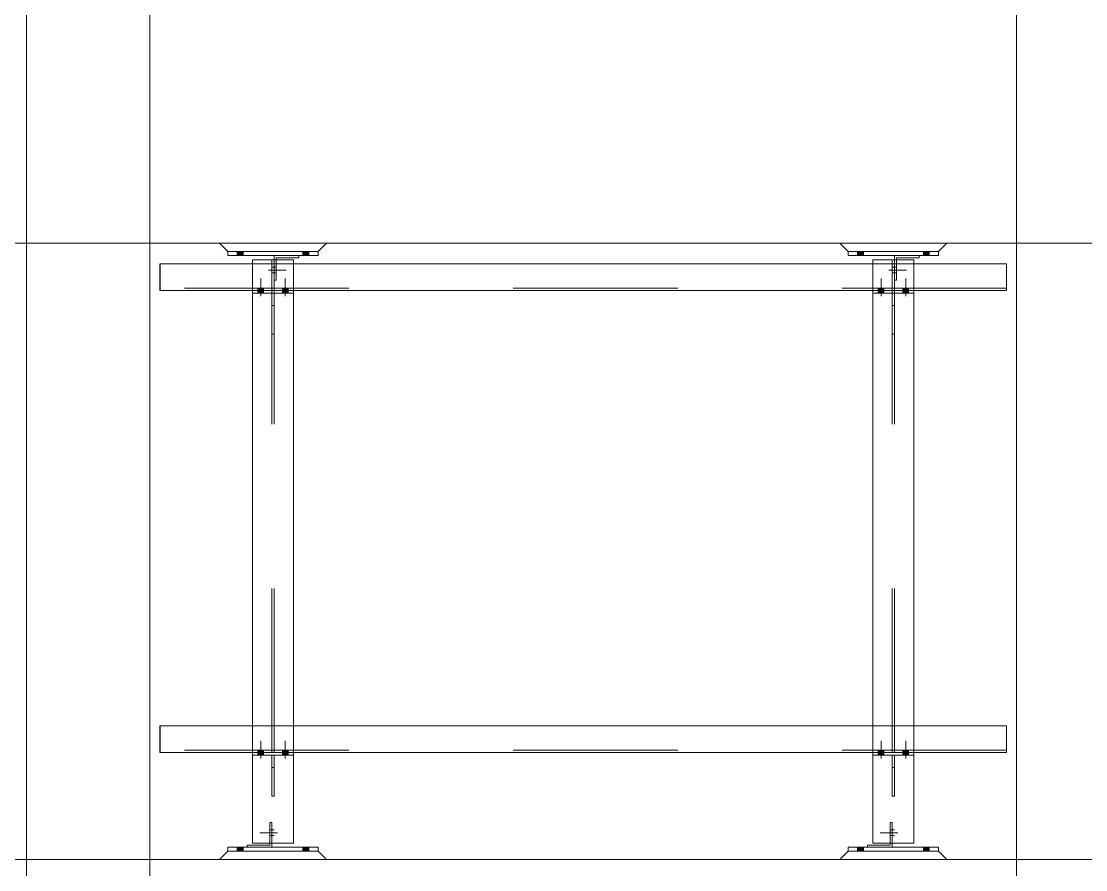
# Model space of a CAD drawing. Header units: millimetres. Extents: x 652937 to 1670132, y 1473552 to 2851037.
# Drawn here: x 663471.046 to 663473.637, y 1524531.395 to 1524533.461 of the extents above; entities that cross this region are included whole.
import ezdxf

# ---------------------------------------------------------------- set-up
doc = ezdxf.new("R2010")
doc.units = ezdxf.units.MM
doc.linetypes.add('XKITLINE00', pattern=[0])
doc.linetypes.add('XKITLINE02', pattern=[4, 2, -2])
doc.layers.add('Bolt', color=7, linetype='Continuous', lineweight=0)
doc.layers.add('Part', color=7, linetype='Continuous', lineweight=0)

# ---------------------------------------------------------------- blocks, each defined once
blk = doc.blocks.new('*A19222992')
at = {"layer": 'Part', "color": 7, "linetype": 'XKITLINE00', "lineweight": 0}
blk.add_line((39.852314, 36.9), (74.247682, 36.9), dxfattribs=at)
blk = doc.blocks.new('*A19292999')
at = {"layer": 'Part', "color": 7, "linetype": 'XKITLINE02', "lineweight": 0}
for p, q in [((62.452218, 47.4), (62.452218, 44.4)), ((62.452218, 36.9), (62.452218, 30.9))]:
    blk.add_line(p, q, dxfattribs=at)
at = {"layer": 'Part', "color": 7, "linetype": 'XKITLINE00', "lineweight": 0}
for p, q in [((62.452683, 30.9), (62.452683, 47.4)), ((62.452218, 44.4), (62.452218, 36.9))]:
    blk.add_line(p, q, dxfattribs=at)
blk = doc.blocks.new('*A19303000')
at = {"layer": 'Part', "color": 7, "linetype": 'XKITLINE02', "lineweight": 0}
for p, q in [((50.402219, 47.4), (50.402219, 44.4)), ((51.902218, 30.9), (51.902218, 47.4)), ((50.402219, 36.9), (50.402219, 30.9))]:
    blk.add_line(p, q, dxfattribs=at)
at = {"layer": 'Part', "color": 7, "linetype": 'XKITLINE00', "lineweight": 0}
for p, q in [((50.402684, 30.9), (50.402684, 47.4)), ((51.902684, 47.4), (51.902684, 30.9)), ((50.402219, 44.4), (50.402219, 36.9))]:
    blk.add_line(p, q, dxfattribs=at)
blk = doc.blocks.new('*A21393209')
at = {"layer": 'Part', "color": 7, "linetype": 'XKITLINE00', "lineweight": 0}
blk.add_line((74.248136, 44.4), (-6.027551, 44.4), dxfattribs=at)
blk = doc.blocks.new('*A22803350')
at = {"layer": 'Part', "color": 7, "linetype": 'XKITLINE00', "lineweight": 0}
for p, q in [((52.027684, 38.525), (52.027694, 38.525)), ((52.02784, 38.525), (52.027694, 38.525)), ((52.027694, 38.525), (52.027694, 38.23)), ((62.327851, 38.525), (52.02783, 38.525)), ((52.02784, 38.525), (52.02784, 38.2)), ((62.327841, 38.525), (62.327851, 38.525)), ((62.327851, 38.525), (62.327851, 38.2)), ((52.027684, 38.23), (52.027684, 38.2)), ((52.027694, 38.23), (52.02784, 38.23)), ((52.027694, 38.23), (52.02783, 38.23)), ((52.02784, 38.2), (52.027684, 38.2)), ((52.027684, 38.2), (62.327851, 38.2))]:
    blk.add_line(p, q, dxfattribs=at)
at = {"layer": 'Part', "color": 7, "linetype": 'XKITLINE02', "lineweight": 0}
for p, q in [((52.027684, 38.525), (52.027684, 38.23)), ((52.027694, 38.525), (52.027684, 38.525)), ((52.02783, 38.23), (52.02783, 38.525)), ((62.327695, 38.2), (62.327695, 38.525)), ((62.327695, 38.525), (62.327705, 38.525)), ((62.327705, 38.525), (62.327705, 38.23)), ((62.327841, 38.23), (62.327841, 38.525)), ((62.327841, 38.23), (52.02783, 38.23)), ((62.327705, 38.23), (62.327841, 38.23)), ((62.327851, 38.2), (62.327695, 38.2))]:
    blk.add_line(p, q, dxfattribs=at)
blk = doc.blocks.new('*A22813351')
at = {"layer": 'Part', "color": 7, "linetype": 'XKITLINE00', "lineweight": 0}
for p, q in [((52.027684, 44.15), (52.027694, 44.15)), ((52.02784, 44.15), (52.027694, 44.15)), ((52.027694, 44.15), (52.027694, 43.855)), ((62.327851, 44.15), (52.02783, 44.15)), ((52.02784, 44.15), (52.02784, 43.825)), ((62.327841, 44.15), (62.327851, 44.15)), ((62.327851, 44.15), (62.327851, 43.825)), ((52.027684, 43.855), (52.027684, 43.825)), ((52.02784, 43.825), (52.027684, 43.825)), ((52.027684, 43.825), (62.327851, 43.825)), ((52.027694, 43.855), (52.02784, 43.855)), ((52.027694, 43.855), (52.02783, 43.855))]:
    blk.add_line(p, q, dxfattribs=at)
at = {"layer": 'Part', "color": 7, "linetype": 'XKITLINE02', "lineweight": 0}
for p, q in [((52.027684, 44.15), (52.027684, 43.855)), ((52.027694, 44.15), (52.027684, 44.15)), ((52.02783, 43.855), (52.02783, 44.15)), ((62.327695, 43.825), (62.327695, 44.15)), ((62.327695, 44.15), (62.327705, 44.15)), ((62.327705, 44.15), (62.327705, 43.855)), ((62.327841, 43.855), (62.327841, 44.15)), ((62.327841, 43.855), (52.02783, 43.855)), ((62.327851, 43.825), (62.327695, 43.825)), ((62.327705, 43.855), (62.327841, 43.855))]:
    blk.add_line(p, q, dxfattribs=at)
blk = doc.blocks.new('*A23443414')
at = {"layer": 'Part', "color": 7, "linetype": 'XKITLINE00', "lineweight": 0}
for p, q in [((53.152563, 44.2), (53.152551, 44.2)), ((53.152706, 44.2), (53.152563, 44.2)), ((53.152563, 44.2), (53.152563, 44.15)), ((53.152706, 44.2), (53.152693, 44.2)), ((53.152706, 44.2), (53.652706, 44.2)), ((53.152706, 44.2), (53.152706, 44.15)), ((53.652706, 44.2), (53.652693, 44.2)), ((53.652706, 44.2), (53.652706, 44.15)), ((53.152563, 43.825), (53.152563, 38.525)), ((53.152706, 43.825), (53.152706, 38.525)), ((53.652706, 43.795), (53.652706, 38.525)), ((53.152563, 38.2), (53.152563, 37.1)), ((53.152706, 38.2), (53.152706, 37.1)), ((53.652706, 38.17), (53.652706, 37.1)), ((53.152551, 37.1), (53.152563, 37.1)), ((53.152563, 37.1), (53.152706, 37.1)), ((53.152693, 37.1), (53.152706, 37.1)), ((53.652706, 37.1), (53.152706, 37.1)), ((53.652706, 37.1), (53.652693, 37.1))]:
    blk.add_line(p, q, dxfattribs=at)
at = {"layer": 'Part', "color": 7, "linetype": 'XKITLINE02', "lineweight": 0}
for p, q in [((53.152551, 44.2), (53.152551, 37.1)), ((53.152551, 44.2), (53.152706, 44.2)), ((53.152693, 44.2), (53.152693, 37.1)), ((53.387563, 44.2), (53.387563, 37.1)), ((53.387693, 44.2), (53.387693, 37.1)), ((53.417563, 44.2), (53.417563, 37.1)), ((53.417693, 44.2), (53.417693, 37.1)), ((53.652551, 44.2), (53.652551, 37.1)), ((53.652563, 44.2), (53.652563, 37.1)), ((53.652693, 44.2), (53.652693, 37.1)), ((53.152563, 44.15), (53.152563, 43.825)), ((53.152706, 44.15), (53.152706, 43.825)), ((53.652706, 44.15), (53.652706, 43.795)), ((53.152563, 38.525), (53.152563, 38.2)), ((53.152706, 38.525), (53.152706, 38.2)), ((53.652706, 38.525), (53.652706, 38.17)), ((53.152706, 37.1), (53.152551, 37.1))]:
    blk.add_line(p, q, dxfattribs=at)
blk = doc.blocks.new('*A23453415')
at = {"layer": 'Bolt'}
for points in [[(53.038, 44.3), (53.038, 44.25), (52.968, 44.25), (52.968, 44.3)], [(53.838, 44.3), (53.838, 44.25), (53.768, 44.25), (53.768, 44.3)]]:
    blk.add_hatch(color=7, dxfattribs=at).paths.add_polyline_path(points, flags=17)
at = {"layer": 'Bolt', "color": 7, "linetype": 'XKITLINE00', "lineweight": 0}
for p, q in [((52.968, 44.3), (52.968, 44.25)), ((53.003, 44.3), (53.003, 44.25)), ((53.038, 44.3), (53.038, 44.25)), ((53.768, 44.3), (53.768, 44.25)), ((53.803, 44.3), (53.803, 44.25)), ((53.838, 44.3), (53.838, 44.25))]:
    blk.add_line(p, q, dxfattribs=at)
blk = doc.blocks.new('*A23463416')
at = {"layer": 'Bolt', "color": 7, "linetype": 'XKITLINE02', "lineweight": 0}
for p, q in [((53.348028, 44.075), (53.562628, 44.075)), ((53.387639, 44.11), (53.417639, 44.11)), ((53.417658, 44.11), (53.442658, 44.11)), ((53.387617, 44.04), (53.417617, 44.04)), ((53.417598, 44.04), (53.442598, 44.04))]:
    blk.add_line(p, q, dxfattribs=at)
blk = doc.blocks.new('*A23473417')
at = {"layer": 'Part', "color": 7, "linetype": 'XKITLINE00', "lineweight": 0}
for p, q in [((52.752512, 44.4), (52.852543, 44.3)), ((52.852713, 44.3), (52.752744, 44.4)), ((54.052744, 44.4), (53.952713, 44.3)), ((53.952713, 44.3), (52.852543, 44.3))]:
    blk.add_line(p, q, dxfattribs=at)
at = {"layer": 'Part', "color": 7, "linetype": 'XKITLINE02', "lineweight": 0}
for p, q in [((52.752744, 44.4), (52.752512, 44.4)), ((52.752512, 44.4), (54.052744, 44.4)), ((53.952543, 44.3), (54.052512, 44.4)), ((53.952713, 44.3), (53.952543, 44.3))]:
    blk.add_line(p, q, dxfattribs=at)
blk = doc.blocks.new('*A23483418')
at = {"layer": 'Part', "color": 7, "linetype": 'XKITLINE00', "lineweight": 0}
for p, q in [((53.417582, 44.25), (53.417582, 44.2)), ((53.417675, 44.25), (53.417675, 44.2)), ((53.442675, 44.225), (53.442675, 44.2)), ((53.717675, 44.225), (53.442675, 44.225)), ((53.717675, 44.225), (53.717675, 44.25))]:
    blk.add_line(p, q, dxfattribs=at)
at = {"layer": 'Part', "color": 7, "linetype": 'XKITLINE02', "lineweight": 0}
for p, q in [((53.717675, 44.25), (53.417582, 44.25)), ((53.417582, 44.2), (53.417582, 43.95)), ((53.417675, 44.2), (53.417675, 43.95)), ((53.442675, 44.225), (53.442582, 44.225)), ((53.442582, 44.225), (53.442582, 43.95)), ((53.442675, 44.225), (53.442582, 44.225)), ((53.442675, 44.2), (53.442675, 43.95)), ((53.717582, 44.25), (53.717582, 44.225)), ((53.442675, 43.95), (53.417582, 43.95))]:
    blk.add_line(p, q, dxfattribs=at)
blk = doc.blocks.new('*A23493419')
at = {"layer": 'Part', "color": 7, "linetype": 'XKITLINE00', "lineweight": 0}
for p, q in [((52.852543, 44.25), (52.852543, 44.3)), ((53.952713, 44.3), (52.852543, 44.3)), ((53.952713, 44.25), (52.852543, 44.25)), ((52.852713, 44.25), (52.852713, 44.3)), ((53.952713, 44.25), (53.952713, 44.3))]:
    blk.add_line(p, q, dxfattribs=at)
at = {"layer": 'Part', "color": 7, "linetype": 'XKITLINE02', "lineweight": 0}
blk.add_line((53.952543, 44.25), (53.952543, 44.3), dxfattribs=at)
blk = doc.blocks.new('*A23503420')
at = {"layer": 'Bolt'}
for points in [[(53.218, 43.825), (53.218, 43.855), (53.288, 43.855), (53.288, 43.825)], [(53.218, 43.795), (53.218, 43.825), (53.288, 43.825), (53.288, 43.795)], [(53.518, 43.825), (53.518, 43.855), (53.588, 43.855), (53.588, 43.825)], [(53.518, 43.795), (53.518, 43.825), (53.588, 43.825), (53.588, 43.795)]]:
    blk.add_hatch(color=7, dxfattribs=at).paths.add_polyline_path(points, flags=17)
at = {"layer": 'Bolt', "color": 7, "linetype": 'XKITLINE00', "lineweight": 0}
for p, q in [((53.253, 43.755), (53.253, 43.97)), ((53.553, 43.755), (53.553, 43.97)), ((53.218, 43.825), (53.218, 43.855)), ((53.218, 43.795), (53.218, 43.825)), ((53.288, 43.825), (53.288, 43.855)), ((53.288, 43.795), (53.288, 43.825)), ((53.518, 43.825), (53.518, 43.855)), ((53.518, 43.795), (53.518, 43.825)), ((53.588, 43.825), (53.588, 43.855)), ((53.588, 43.795), (53.588, 43.825))]:
    blk.add_line(p, q, dxfattribs=at)
blk = doc.blocks.new('*A23513421')
at = {"layer": 'Part', "color": 7, "linetype": 'XKITLINE00', "lineweight": 0}
for p, q in [((53.387713, 43.795), (53.387713, 43.295)), ((53.387899, 43.645), (53.387899, 43.795)), ((53.417899, 43.795), (53.387899, 43.795)), ((53.417899, 43.645), (53.417899, 43.795)), ((53.38776, 43.295), (53.387899, 43.645)), ((53.387899, 43.645), (53.417899, 43.645)), ((53.417899, 43.645), (53.41776, 43.295)), ((53.387713, 43.295), (53.38776, 43.295)), ((53.41776, 43.295), (53.38776, 43.295))]:
    blk.add_line(p, q, dxfattribs=at)
at = {"layer": 'Part', "color": 7, "linetype": 'XKITLINE02', "lineweight": 0}
for p, q in [((53.387899, 43.795), (53.387713, 43.795)), ((53.387899, 43.795), (53.387713, 43.795)), ((53.417713, 43.295), (53.417713, 43.795)), ((53.38776, 43.295), (53.387713, 43.295))]:
    blk.add_line(p, q, dxfattribs=at)
blk = doc.blocks.new('*A23523422')
at = {"layer": 'Part', "color": 7, "linetype": 'XKITLINE00', "lineweight": 0}
for p, q in [((53.152713, 43.825), (53.152713, 43.795)), ((53.152713, 43.795), (53.152899, 43.795)), ((53.652899, 43.795), (53.152713, 43.795)), ((53.152899, 43.825), (53.152899, 43.795)), ((53.652899, 43.795), (53.652899, 43.825))]:
    blk.add_line(p, q, dxfattribs=at)
at = {"layer": 'Part', "color": 7, "linetype": 'XKITLINE02', "lineweight": 0}
for p, q in [((53.652899, 43.825), (53.152713, 43.825)), ((53.652713, 43.825), (53.652899, 43.825)), ((53.652713, 43.825), (53.652713, 43.795)), ((53.652713, 43.795), (53.652899, 43.795))]:
    blk.add_line(p, q, dxfattribs=at)
blk = doc.blocks.new('*A23833453')
at = {"layer": 'Part', "color": 7, "linetype": 'XKITLINE00', "lineweight": 0}
for p, q in [((53.952713, 37.05), (52.852543, 37.05)), ((52.852543, 37.05), (52.852543, 37)), ((52.852713, 37), (52.852713, 37.05)), ((53.952713, 37.05), (53.952713, 37)), ((53.952713, 37), (52.852543, 37))]:
    blk.add_line(p, q, dxfattribs=at)
at = {"layer": 'Part', "color": 7, "linetype": 'XKITLINE02', "lineweight": 0}
blk.add_line((53.952543, 37), (53.952543, 37.05), dxfattribs=at)
blk = doc.blocks.new('*A23843454')
at = {"layer": 'Part', "color": 7, "linetype": 'XKITLINE02', "lineweight": 0}
for p, q in [((53.387675, 37.35), (53.362582, 37.35)), ((53.362582, 37.35), (53.362582, 37.1)), ((53.362675, 37.35), (53.362675, 37.1)), ((53.387582, 37.05), (53.387582, 37.35)), ((53.387675, 37.35), (53.387675, 37.1)), ((53.087582, 37.075), (53.087675, 37.075)), ((53.087675, 37.075), (53.087582, 37.075)), ((53.387675, 37.05), (53.087582, 37.05))]:
    blk.add_line(p, q, dxfattribs=at)
at = {"layer": 'Part', "color": 7, "linetype": 'XKITLINE00', "lineweight": 0}
for p, q in [((53.087582, 37.075), (53.087582, 37.05)), ((53.362675, 37.075), (53.087675, 37.075)), ((53.087675, 37.075), (53.087675, 37.05)), ((53.362582, 37.1), (53.362582, 37.075)), ((53.362675, 37.1), (53.362675, 37.075)), ((53.387675, 37.1), (53.387675, 37.05))]:
    blk.add_line(p, q, dxfattribs=at)
blk = doc.blocks.new('*A23853455')
at = {"layer": 'Part', "color": 7, "linetype": 'XKITLINE00', "lineweight": 0}
for p, q in [((52.852543, 37), (52.752512, 36.9)), ((52.752744, 36.9), (52.852713, 37)), ((52.852713, 37), (52.852543, 37)), ((52.852543, 37), (53.952713, 37)), ((53.952713, 37), (54.052744, 36.9))]:
    blk.add_line(p, q, dxfattribs=at)
at = {"layer": 'Part', "color": 7, "linetype": 'XKITLINE02', "lineweight": 0}
for p, q in [((53.952543, 37), (54.052512, 36.9)), ((54.052744, 36.9), (52.752512, 36.9)), ((54.052512, 36.9), (54.052744, 36.9))]:
    blk.add_line(p, q, dxfattribs=at)
blk = doc.blocks.new('*A23863456')
at = {"layer": 'Bolt', "color": 7, "linetype": 'XKITLINE02', "lineweight": 0}
for p, q in [((53.457228, 37.225), (53.242628, 37.225)), ((53.387598, 37.26), (53.362598, 37.26)), ((53.387658, 37.19), (53.362658, 37.19)), ((53.417617, 37.26), (53.387617, 37.26)), ((53.417639, 37.19), (53.387639, 37.19))]:
    blk.add_line(p, q, dxfattribs=at)
blk = doc.blocks.new('*A23873457')
at = {"layer": 'Bolt'}
for points in [[(53.038, 37.05), (53.038, 37), (52.968, 37), (52.968, 37.05)], [(53.838, 37.05), (53.838, 37), (53.768, 37), (53.768, 37.05)]]:
    blk.add_hatch(color=7, dxfattribs=at).paths.add_polyline_path(points, flags=17)
at = {"layer": 'Bolt', "color": 7, "linetype": 'XKITLINE00', "lineweight": 0}
for p, q in [((52.968, 37), (52.968, 37.05)), ((53.003, 37), (53.003, 37.05)), ((53.038, 37), (53.038, 37.05)), ((53.768, 37), (53.768, 37.05)), ((53.803, 37), (53.803, 37.05)), ((53.838, 37), (53.838, 37.05))]:
    blk.add_line(p, q, dxfattribs=at)
blk = doc.blocks.new('*A23883458')
at = {"layer": 'Part', "color": 7, "linetype": 'XKITLINE00', "lineweight": 0}
for p, q in [((53.152713, 38.2), (53.152713, 38.17)), ((53.152713, 38.17), (53.152899, 38.17)), ((53.652899, 38.17), (53.152713, 38.17)), ((53.152899, 38.2), (53.152899, 38.17)), ((53.652899, 38.17), (53.652899, 38.2))]:
    blk.add_line(p, q, dxfattribs=at)
at = {"layer": 'Part', "color": 7, "linetype": 'XKITLINE02', "lineweight": 0}
for p, q in [((53.652899, 38.2), (53.152713, 38.2)), ((53.652713, 38.2), (53.652899, 38.2)), ((53.652713, 38.2), (53.652713, 38.17)), ((53.652713, 38.17), (53.652899, 38.17))]:
    blk.add_line(p, q, dxfattribs=at)
blk = doc.blocks.new('*A23893459')
at = {"layer": 'Part', "color": 7, "linetype": 'XKITLINE00', "lineweight": 0}
for p, q in [((53.387713, 38.17), (53.387713, 37.67)), ((53.387899, 38.02), (53.387899, 38.17)), ((53.417899, 38.17), (53.387899, 38.17)), ((53.417899, 38.02), (53.417899, 38.17)), ((53.38776, 37.67), (53.387899, 38.02)), ((53.387899, 38.02), (53.417899, 38.02)), ((53.417899, 38.02), (53.41776, 37.67)), ((53.387713, 37.67), (53.38776, 37.67)), ((53.41776, 37.67), (53.38776, 37.67))]:
    blk.add_line(p, q, dxfattribs=at)
at = {"layer": 'Part', "color": 7, "linetype": 'XKITLINE02', "lineweight": 0}
for p, q in [((53.387899, 38.17), (53.387713, 38.17)), ((53.387899, 38.17), (53.387713, 38.17)), ((53.417713, 37.67), (53.417713, 38.17)), ((53.38776, 37.67), (53.387713, 37.67))]:
    blk.add_line(p, q, dxfattribs=at)
blk = doc.blocks.new('*A23903460')
at = {"layer": 'Bolt'}
for points in [[(53.218, 38.2), (53.218, 38.23), (53.288, 38.23), (53.288, 38.2)], [(53.518, 38.2), (53.518, 38.23), (53.588, 38.23), (53.588, 38.2)], [(53.218, 38.17), (53.218, 38.2), (53.288, 38.2), (53.288, 38.17)], [(53.518, 38.17), (53.518, 38.2), (53.588, 38.2), (53.588, 38.17)]]:
    blk.add_hatch(color=7, dxfattribs=at).paths.add_polyline_path(points, flags=17)
at = {"layer": 'Bolt', "color": 7, "linetype": 'XKITLINE00', "lineweight": 0}
for p, q in [((53.253, 38.13), (53.253, 38.345)), ((53.553, 38.13), (53.553, 38.345)), ((53.218, 38.2), (53.218, 38.23)), ((53.288, 38.2), (53.288, 38.23)), ((53.518, 38.2), (53.518, 38.23)), ((53.588, 38.2), (53.588, 38.23)), ((53.218, 38.17), (53.218, 38.2)), ((53.288, 38.17), (53.288, 38.2)), ((53.518, 38.17), (53.518, 38.2)), ((53.588, 38.17), (53.588, 38.2))]:
    blk.add_line(p, q, dxfattribs=at)
blk = doc.blocks.new('*A24093479')
at = {"layer": 'Part', "color": 7, "linetype": 'XKITLINE00', "lineweight": 0}
for p, q in [((61.502788, 37.05), (60.402617, 37.05)), ((60.402617, 37.05), (60.402617, 37)), ((60.402788, 37), (60.402788, 37.05)), ((61.502788, 37.05), (61.502788, 37)), ((61.502788, 37), (60.402617, 37))]:
    blk.add_line(p, q, dxfattribs=at)
at = {"layer": 'Part', "color": 7, "linetype": 'XKITLINE02', "lineweight": 0}
blk.add_line((61.502617, 37), (61.502617, 37.05), dxfattribs=at)
blk = doc.blocks.new('*A24103480')
at = {"layer": 'Part', "color": 7, "linetype": 'XKITLINE02', "lineweight": 0}
for p, q in [((60.937749, 37.35), (60.912656, 37.35)), ((60.912656, 37.35), (60.912656, 37.1)), ((60.912749, 37.35), (60.912749, 37.1)), ((60.937656, 37.05), (60.937656, 37.35)), ((60.937749, 37.35), (60.937749, 37.1)), ((60.637656, 37.075), (60.637749, 37.075)), ((60.637749, 37.075), (60.637656, 37.075)), ((60.937749, 37.05), (60.637656, 37.05))]:
    blk.add_line(p, q, dxfattribs=at)
at = {"layer": 'Part', "color": 7, "linetype": 'XKITLINE00', "lineweight": 0}
for p, q in [((60.637656, 37.075), (60.637656, 37.05)), ((60.912749, 37.075), (60.637749, 37.075)), ((60.637749, 37.075), (60.637749, 37.05)), ((60.912656, 37.1), (60.912656, 37.075)), ((60.912749, 37.1), (60.912749, 37.075)), ((60.937749, 37.1), (60.937749, 37.05))]:
    blk.add_line(p, q, dxfattribs=at)
blk = doc.blocks.new('*A24113481')
at = {"layer": 'Part', "color": 7, "linetype": 'XKITLINE00', "lineweight": 0}
for p, q in [((60.402617, 37), (60.302586, 36.9)), ((60.302819, 36.9), (60.402788, 37)), ((60.402788, 37), (60.402617, 37)), ((60.402617, 37), (61.502788, 37)), ((61.502788, 37), (61.602819, 36.9))]:
    blk.add_line(p, q, dxfattribs=at)
at = {"layer": 'Part', "color": 7, "linetype": 'XKITLINE02', "lineweight": 0}
for p, q in [((61.502617, 37), (61.602586, 36.9)), ((61.602819, 36.9), (60.302586, 36.9)), ((61.602586, 36.9), (61.602819, 36.9))]:
    blk.add_line(p, q, dxfattribs=at)
blk = doc.blocks.new('*A24123482')
at = {"layer": 'Bolt', "color": 7, "linetype": 'XKITLINE02', "lineweight": 0}
for p, q in [((61.007302, 37.225), (60.792702, 37.225)), ((60.937672, 37.26), (60.912672, 37.26)), ((60.937733, 37.19), (60.912733, 37.19)), ((60.967692, 37.26), (60.937692, 37.26)), ((60.967713, 37.19), (60.937713, 37.19))]:
    blk.add_line(p, q, dxfattribs=at)
blk = doc.blocks.new('*A24133483')
at = {"layer": 'Bolt'}
for points in [[(60.588, 37.05), (60.588, 37), (60.518, 37), (60.518, 37.05)], [(61.388, 37.05), (61.388, 37), (61.318, 37), (61.318, 37.05)]]:
    blk.add_hatch(color=7, dxfattribs=at).paths.add_polyline_path(points, flags=17)
at = {"layer": 'Bolt', "color": 7, "linetype": 'XKITLINE00', "lineweight": 0}
for p, q in [((60.518, 37), (60.518, 37.05)), ((60.553, 37), (60.553, 37.05)), ((60.588, 37), (60.588, 37.05)), ((61.318, 37), (61.318, 37.05)), ((61.353, 37), (61.353, 37.05)), ((61.388, 37), (61.388, 37.05))]:
    blk.add_line(p, q, dxfattribs=at)
blk = doc.blocks.new('*A24143484')
at = {"layer": 'Part', "color": 7, "linetype": 'XKITLINE00', "lineweight": 0}
for p, q in [((60.702788, 38.2), (60.702788, 38.17)), ((60.702788, 38.17), (60.702974, 38.17)), ((61.202974, 38.17), (60.702788, 38.17)), ((60.702974, 38.2), (60.702974, 38.17)), ((61.202974, 38.17), (61.202974, 38.2))]:
    blk.add_line(p, q, dxfattribs=at)
at = {"layer": 'Part', "color": 7, "linetype": 'XKITLINE02', "lineweight": 0}
for p, q in [((61.202974, 38.2), (60.702788, 38.2)), ((61.202788, 38.2), (61.202974, 38.2)), ((61.202788, 38.2), (61.202788, 38.17)), ((61.202788, 38.17), (61.202974, 38.17))]:
    blk.add_line(p, q, dxfattribs=at)
blk = doc.blocks.new('*A24153485')
at = {"layer": 'Part', "color": 7, "linetype": 'XKITLINE00', "lineweight": 0}
for p, q in [((60.937788, 38.17), (60.937788, 37.67)), ((60.937974, 38.02), (60.937974, 38.17)), ((60.967974, 38.17), (60.937974, 38.17)), ((60.967974, 38.02), (60.967974, 38.17)), ((60.937834, 37.67), (60.937974, 38.02)), ((60.937974, 38.02), (60.967974, 38.02)), ((60.967974, 38.02), (60.967834, 37.67)), ((60.937788, 37.67), (60.937834, 37.67)), ((60.967834, 37.67), (60.937834, 37.67))]:
    blk.add_line(p, q, dxfattribs=at)
at = {"layer": 'Part', "color": 7, "linetype": 'XKITLINE02', "lineweight": 0}
for p, q in [((60.937974, 38.17), (60.937788, 38.17)), ((60.937974, 38.17), (60.937788, 38.17)), ((60.967788, 37.67), (60.967788, 38.17)), ((60.937834, 37.67), (60.937788, 37.67))]:
    blk.add_line(p, q, dxfattribs=at)
blk = doc.blocks.new('*A24163486')
at = {"layer": 'Bolt'}
for points in [[(60.768, 38.2), (60.768, 38.23), (60.838, 38.23), (60.838, 38.2)], [(61.068, 38.2), (61.068, 38.23), (61.138, 38.23), (61.138, 38.2)], [(60.768, 38.17), (60.768, 38.2), (60.838, 38.2), (60.838, 38.17)], [(61.068, 38.17), (61.068, 38.2), (61.138, 38.2), (61.138, 38.17)]]:
    blk.add_hatch(color=7, dxfattribs=at).paths.add_polyline_path(points, flags=17)
at = {"layer": 'Bolt', "color": 7, "linetype": 'XKITLINE00', "lineweight": 0}
for p, q in [((60.803, 38.13), (60.803, 38.345)), ((61.103, 38.13), (61.103, 38.345)), ((60.768, 38.2), (60.768, 38.23)), ((60.838, 38.2), (60.838, 38.23)), ((61.068, 38.2), (61.068, 38.23)), ((61.138, 38.2), (61.138, 38.23)), ((60.768, 38.17), (60.768, 38.2)), ((60.838, 38.17), (60.838, 38.2)), ((61.068, 38.17), (61.068, 38.2)), ((61.138, 38.17), (61.138, 38.2))]:
    blk.add_line(p, q, dxfattribs=at)
blk = doc.blocks.new('*A24323502')
at = {"layer": 'Part', "color": 7, "linetype": 'XKITLINE00', "lineweight": 0}
for p, q in [((60.702637, 44.2), (60.702625, 44.2)), ((60.70278, 44.2), (60.702637, 44.2)), ((60.702637, 44.2), (60.702637, 44.15)), ((60.70278, 44.2), (60.702768, 44.2)), ((60.70278, 44.2), (61.20278, 44.2)), ((60.70278, 44.2), (60.70278, 44.15)), ((61.20278, 44.2), (61.202768, 44.2)), ((61.20278, 44.2), (61.20278, 44.15)), ((60.702637, 43.825), (60.702637, 38.525)), ((60.70278, 43.825), (60.70278, 38.525)), ((61.20278, 43.795), (61.20278, 38.525)), ((60.702637, 38.2), (60.702637, 37.1)), ((60.70278, 38.2), (60.70278, 37.1)), ((61.20278, 38.17), (61.20278, 37.1)), ((60.702625, 37.1), (60.702637, 37.1)), ((60.702637, 37.1), (60.70278, 37.1)), ((60.702768, 37.1), (60.70278, 37.1)), ((61.20278, 37.1), (60.70278, 37.1)), ((61.20278, 37.1), (61.202768, 37.1))]:
    blk.add_line(p, q, dxfattribs=at)
at = {"layer": 'Part', "color": 7, "linetype": 'XKITLINE02', "lineweight": 0}
for p, q in [((60.702625, 44.2), (60.702625, 37.1)), ((60.702625, 44.2), (60.70278, 44.2)), ((60.702768, 44.2), (60.702768, 37.1)), ((60.937637, 44.2), (60.937637, 37.1)), ((60.937768, 44.2), (60.937768, 37.1)), ((60.967637, 44.2), (60.967637, 37.1)), ((60.967768, 44.2), (60.967768, 37.1)), ((61.202625, 44.2), (61.202625, 37.1)), ((61.202637, 44.2), (61.202637, 37.1)), ((61.202768, 44.2), (61.202768, 37.1)), ((60.702637, 44.15), (60.702637, 43.825)), ((60.70278, 44.15), (60.70278, 43.825)), ((61.20278, 44.15), (61.20278, 43.795)), ((60.702637, 38.525), (60.702637, 38.2)), ((60.70278, 38.525), (60.70278, 38.2)), ((61.20278, 38.525), (61.20278, 38.17)), ((60.70278, 37.1), (60.702625, 37.1))]:
    blk.add_line(p, q, dxfattribs=at)
blk = doc.blocks.new('*A24333503')
at = {"layer": 'Part', "color": 7, "linetype": 'XKITLINE00', "lineweight": 0}
for p, q in [((60.967656, 44.25), (60.967656, 44.2)), ((60.967749, 44.25), (60.967749, 44.2)), ((60.992749, 44.225), (60.992749, 44.2)), ((61.267749, 44.225), (60.992749, 44.225)), ((61.267749, 44.225), (61.267749, 44.25))]:
    blk.add_line(p, q, dxfattribs=at)
at = {"layer": 'Part', "color": 7, "linetype": 'XKITLINE02', "lineweight": 0}
for p, q in [((61.267749, 44.25), (60.967656, 44.25)), ((60.967656, 44.2), (60.967656, 43.95)), ((60.967749, 44.2), (60.967749, 43.95)), ((60.992749, 44.225), (60.992656, 44.225)), ((60.992656, 44.225), (60.992656, 43.95)), ((60.992749, 44.225), (60.992656, 44.225)), ((60.992749, 44.2), (60.992749, 43.95)), ((61.267656, 44.25), (61.267656, 44.225)), ((60.992749, 43.95), (60.967656, 43.95))]:
    blk.add_line(p, q, dxfattribs=at)
blk = doc.blocks.new('*A24343504')
at = {"layer": 'Part', "color": 7, "linetype": 'XKITLINE00', "lineweight": 0}
for p, q in [((60.402617, 44.25), (60.402617, 44.3)), ((61.502788, 44.3), (60.402617, 44.3)), ((61.502788, 44.25), (60.402617, 44.25)), ((60.402788, 44.25), (60.402788, 44.3)), ((61.502788, 44.25), (61.502788, 44.3))]:
    blk.add_line(p, q, dxfattribs=at)
at = {"layer": 'Part', "color": 7, "linetype": 'XKITLINE02', "lineweight": 0}
blk.add_line((61.502617, 44.25), (61.502617, 44.3), dxfattribs=at)
blk = doc.blocks.new('*A24353505')
at = {"layer": 'Bolt'}
for points in [[(60.768, 43.825), (60.768, 43.855), (60.838, 43.855), (60.838, 43.825)], [(60.768, 43.795), (60.768, 43.825), (60.838, 43.825), (60.838, 43.795)], [(61.068, 43.825), (61.068, 43.855), (61.138, 43.855), (61.138, 43.825)], [(61.068, 43.795), (61.068, 43.825), (61.138, 43.825), (61.138, 43.795)]]:
    blk.add_hatch(color=7, dxfattribs=at).paths.add_polyline_path(points, flags=17)
at = {"layer": 'Bolt', "color": 7, "linetype": 'XKITLINE00', "lineweight": 0}
for p, q in [((60.803, 43.755), (60.803, 43.97)), ((61.103, 43.755), (61.103, 43.97)), ((60.768, 43.825), (60.768, 43.855)), ((60.768, 43.795), (60.768, 43.825)), ((60.838, 43.825), (60.838, 43.855)), ((60.838, 43.795), (60.838, 43.825)), ((61.068, 43.825), (61.068, 43.855)), ((61.068, 43.795), (61.068, 43.825)), ((61.138, 43.825), (61.138, 43.855)), ((61.138, 43.795), (61.138, 43.825))]:
    blk.add_line(p, q, dxfattribs=at)
blk = doc.blocks.new('*A24363506')
at = {"layer": 'Part', "color": 7, "linetype": 'XKITLINE00', "lineweight": 0}
for p, q in [((60.937788, 43.795), (60.937788, 43.295)), ((60.937974, 43.645), (60.937974, 43.795)), ((60.967974, 43.795), (60.937974, 43.795)), ((60.967974, 43.645), (60.967974, 43.795)), ((60.937834, 43.295), (60.937974, 43.645)), ((60.937974, 43.645), (60.967974, 43.645)), ((60.967974, 43.645), (60.967834, 43.295)), ((60.937788, 43.295), (60.937834, 43.295)), ((60.967834, 43.295), (60.937834, 43.295))]:
    blk.add_line(p, q, dxfattribs=at)
at = {"layer": 'Part', "color": 7, "linetype": 'XKITLINE02', "lineweight": 0}
for p, q in [((60.937974, 43.795), (60.937788, 43.795)), ((60.937974, 43.795), (60.937788, 43.795)), ((60.967788, 43.295), (60.967788, 43.795)), ((60.937834, 43.295), (60.937788, 43.295))]:
    blk.add_line(p, q, dxfattribs=at)
blk = doc.blocks.new('*A24373507')
at = {"layer": 'Part', "color": 7, "linetype": 'XKITLINE00', "lineweight": 0}
for p, q in [((60.702788, 43.825), (60.702788, 43.795)), ((60.702788, 43.795), (60.702974, 43.795)), ((61.202974, 43.795), (60.702788, 43.795)), ((60.702974, 43.825), (60.702974, 43.795)), ((61.202974, 43.795), (61.202974, 43.825))]:
    blk.add_line(p, q, dxfattribs=at)
at = {"layer": 'Part', "color": 7, "linetype": 'XKITLINE02', "lineweight": 0}
for p, q in [((61.202974, 43.825), (60.702788, 43.825)), ((61.202788, 43.825), (61.202974, 43.825)), ((61.202788, 43.825), (61.202788, 43.795)), ((61.202788, 43.795), (61.202974, 43.795))]:
    blk.add_line(p, q, dxfattribs=at)
blk = doc.blocks.new('*A24433513')
at = {"layer": 'Part', "color": 7, "linetype": 'XKITLINE00', "lineweight": 0}
for p, q in [((60.302586, 44.4), (60.402617, 44.3)), ((60.402788, 44.3), (60.302819, 44.4)), ((61.602819, 44.4), (61.502788, 44.3)), ((61.502788, 44.3), (60.402617, 44.3))]:
    blk.add_line(p, q, dxfattribs=at)
at = {"layer": 'Part', "color": 7, "linetype": 'XKITLINE02', "lineweight": 0}
for p, q in [((60.302819, 44.4), (60.302586, 44.4)), ((60.302586, 44.4), (61.602819, 44.4)), ((61.502617, 44.3), (61.602586, 44.4)), ((61.502788, 44.3), (61.502617, 44.3))]:
    blk.add_line(p, q, dxfattribs=at)
blk = doc.blocks.new('*A24443514')
at = {"layer": 'Bolt', "color": 7, "linetype": 'XKITLINE02', "lineweight": 0}
for p, q in [((60.898102, 44.075), (61.112702, 44.075)), ((60.937713, 44.11), (60.967713, 44.11)), ((60.967733, 44.11), (60.992733, 44.11)), ((60.937692, 44.04), (60.967692, 44.04)), ((60.967672, 44.04), (60.992672, 44.04))]:
    blk.add_line(p, q, dxfattribs=at)
blk = doc.blocks.new('*A24453515')
at = {"layer": 'Bolt'}
for points in [[(60.588, 44.3), (60.588, 44.25), (60.518, 44.25), (60.518, 44.3)], [(61.388, 44.3), (61.388, 44.25), (61.318, 44.25), (61.318, 44.3)]]:
    blk.add_hatch(color=7, dxfattribs=at).paths.add_polyline_path(points, flags=17)
at = {"layer": 'Bolt', "color": 7, "linetype": 'XKITLINE00', "lineweight": 0}
for p, q in [((60.518, 44.3), (60.518, 44.25)), ((60.553, 44.3), (60.553, 44.25)), ((60.588, 44.3), (60.588, 44.25)), ((61.318, 44.3), (61.318, 44.25)), ((61.353, 44.3), (61.353, 44.25)), ((61.388, 44.3), (61.388, 44.25))]:
    blk.add_line(p, q, dxfattribs=at)

msp = doc.modelspace()

# ---------------------------------------------------------------- block references
at = {"color": 7, "lineweight": 0, "xscale": 0.2, "yscale": 0.2, "zscale": 0.2}
for name in ['*A21393209', '*A19303000', '*A19292999', '*A23473417', '*A24433513', '*A23493419', '*A23453415', '*A23483418', '*A24343504', '*A24453515', '*A24333503', '*A22813351', '*A23443414', '*A23463416', '*A24323502', '*A24443514', '*A23503420', '*A24353505', '*A23523422', '*A23513421', '*A24373507', '*A24363506', '*A22803350', '*A23903460', '*A24163486', '*A23883458', '*A23893459', '*A24143484', '*A24153485', '*A23843454', '*A23863456', '*A24103480', '*A24123482', '*A23853455', '*A23833453', '*A23873457', '*A24113481', '*A24093479', '*A24133483', '*A19222992']:
    msp.add_blockref(name, (663460.9784, 1524524.0403), dxfattribs=at)

doc.saveas('drawing.dxf')
